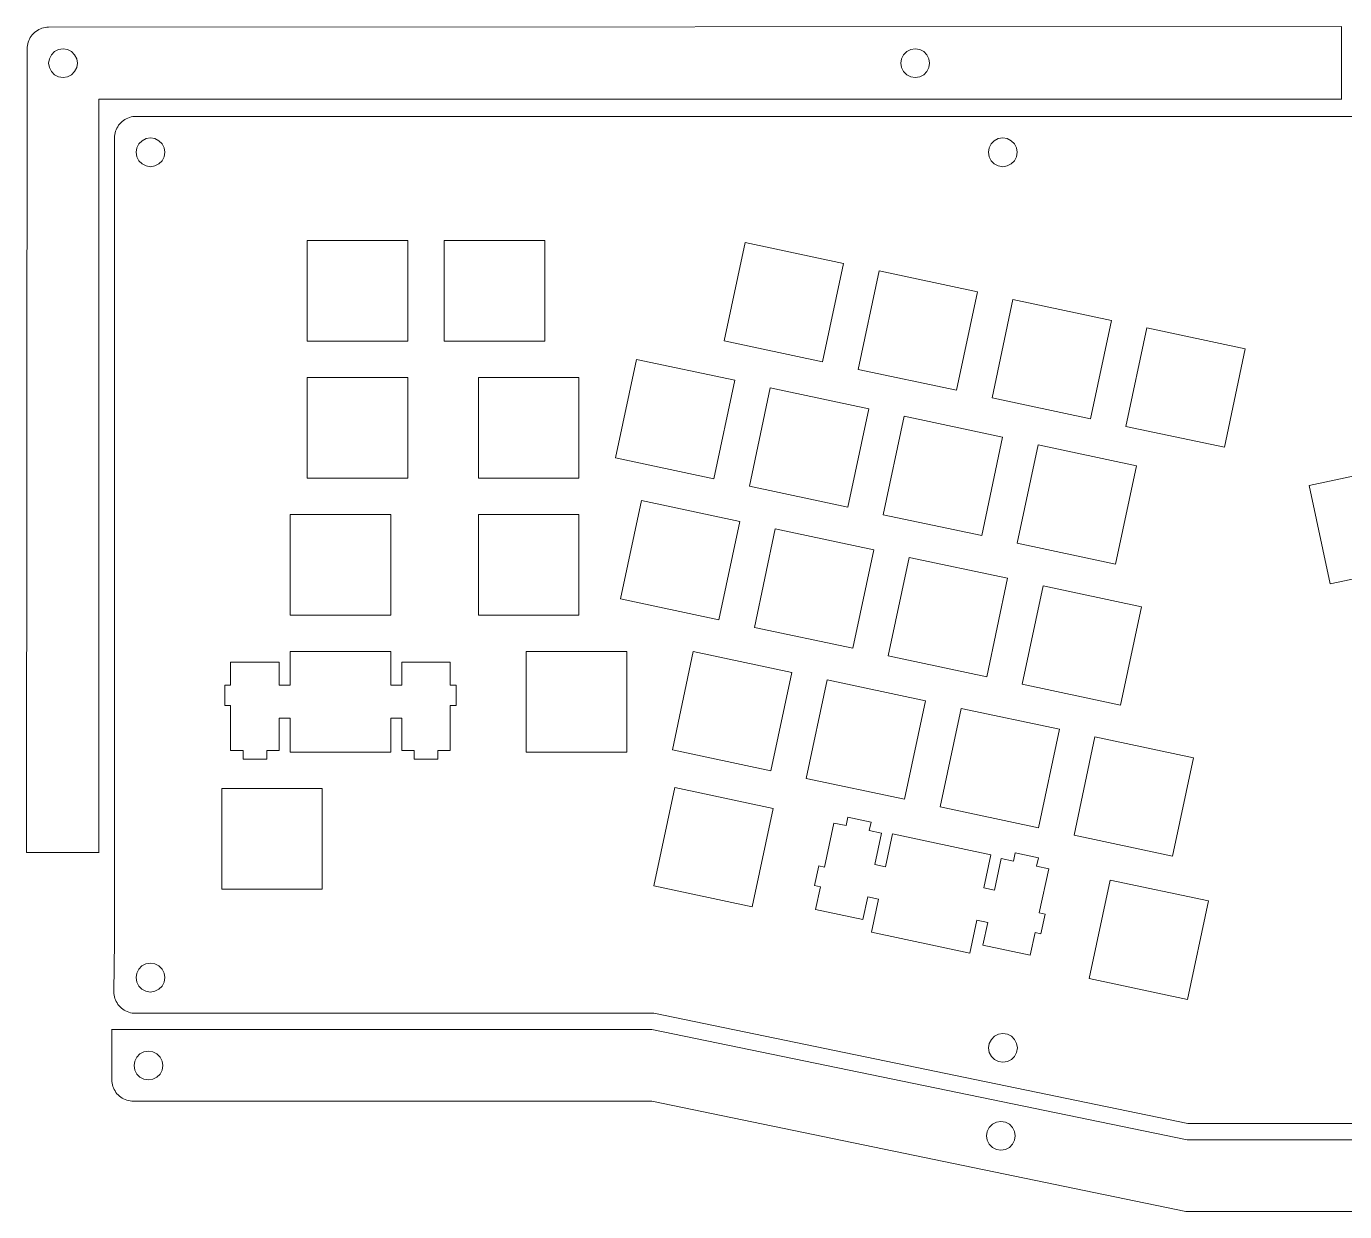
# Model space of a CAD drawing. Header units: centimetres. Extents: x -19.5 to 19.5, y -8.3 to 8.2.
# Drawn here: x -19.52 to -1.17, y -8.26 to 8.23 of the extents above; entities that cross this region are included whole.
import ezdxf

# ---------------------------------------------------------------- set-up
doc = ezdxf.new("R2010")
doc.units = ezdxf.units.CM
doc.header["$MEASUREMENT"] = 0
doc.layers.add('Layer 1', color=7, linetype='Continuous')

msp = doc.modelspace()

# ---------------------------------------------------------------- linework, layer by layer
at = {"layer": 'Layer 1', "color": 242, "lineweight": 9}
for points, knots in [([(-1.21472, 8.22501), (-1.21472, 8.22501), (-19.20493, 8.21681), (-19.20493, 8.21681), (-19.20493, 8.21681), (-19.22853, 8.21581), (-19.22853, 8.21581), (-19.22853, 8.21581), (-19.25193, 8.21311), (-19.25193, 8.21311), (-19.25193, 8.21311), (-19.27503, 8.20851), (-19.27503, 8.20851), (-19.27503, 8.20851), (-19.29773, 8.20211), (-19.29773, 8.20211), (-19.29773, 8.20211), (-19.31983, 8.19391), (-19.31983, 8.19391), (-19.31983, 8.19391), (-19.34113, 8.18411), (-19.34113, 8.18411), (-19.34113, 8.18411), (-19.36173, 8.17251), (-19.36173, 8.17251), (-19.36173, 8.17251), (-19.38133, 8.15951), (-19.38133, 8.15951), (-19.38133, 8.15951), (-19.39983, 8.14491), (-19.39983, 8.14491), (-19.39983, 8.14491), (-19.41713, 8.12891), (-19.41713, 8.12891), (-19.41713, 8.12891), (-19.43313, 8.11161), (-19.43313, 8.11161), (-19.43313, 8.11161), (-19.44773, 8.09311), (-19.44773, 8.09311), (-19.44773, 8.09311), (-19.46073, 8.07351), (-19.46073, 8.07351), (-19.46073, 8.07351), (-19.47233, 8.05291), (-19.47233, 8.05291), (-19.47233, 8.05291), (-19.48213, 8.03161), (-19.48213, 8.03161), (-19.48213, 8.03161), (-19.49033, 8.00951), (-19.49033, 8.00951), (-19.49033, 8.00951), (-19.49673, 7.98681), (-19.49673, 7.98681), (-19.49673, 7.98681), (-19.50133, 7.96371), (-19.50133, 7.96371), (-19.50133, 7.96371), (-19.50403, 7.94031), (-19.50403, 7.94031), (-19.50403, 7.94031), (-19.50493, 7.91671), (-19.50493, 7.91671), (-19.50493, 7.91671), (-19.515, -3.26311), (-19.515, -3.26311), (-19.515, -3.26311), (-18.50239, -3.26304), (-18.50239, -3.26304)], [0, 0, 0, 0, 0.04347826, 0.04347826, 0.04347826, 0.08695652, 0.08695652, 0.08695652, 0.13043478, 0.13043478, 0.13043478, 0.17391304, 0.17391304, 0.17391304, 0.2173913, 0.2173913, 0.2173913, 0.26086957, 0.26086957, 0.26086957, 0.30434783, 0.30434783, 0.30434783, 0.34782609, 0.34782609, 0.34782609, 0.39130435, 0.39130435, 0.39130435, 0.43478261, 0.43478261, 0.43478261, 0.47826087, 0.47826087, 0.47826087, 0.52173913, 0.52173913, 0.52173913, 0.56521739, 0.56521739, 0.56521739, 0.60869565, 0.60869565, 0.60869565, 0.65217391, 0.65217391, 0.65217391, 0.69565217, 0.69565217, 0.69565217, 0.73913043, 0.73913043, 0.73913043, 0.7826087, 0.7826087, 0.7826087, 0.82608696, 0.82608696, 0.82608696, 0.86956522, 0.86956522, 0.86956522, 0.91304348, 0.91304348, 0.91304348, 0.95652174, 0.95652174, 0.95652174, 1, 1, 1, 1]), ([(-1.21468, 7.21671), (-1.21468, 7.21671), (-18.50493, 7.21671), (-18.50493, 7.21671), (-18.50493, 7.21671), (-18.50613, -3.26305), (-18.50613, -3.26305)], [0, 0, 0, 0, 0.5, 0.5, 0.5, 1, 1, 1, 1]), ([(17.98795, 6.97665), (17.98795, 6.97665), (18.01145, 6.97575), (18.01145, 6.97575), (18.01145, 6.97575), (18.03485, 6.97305), (18.03485, 6.97305), (18.03485, 6.97305), (18.05795, 6.96845), (18.05795, 6.96845), (18.05795, 6.96845), (18.08065, 6.96205), (18.08065, 6.96205), (18.08065, 6.96205), (18.10275, 6.95385), (18.10275, 6.95385), (18.10275, 6.95385), (18.12415, 6.94405), (18.12415, 6.94405), (18.12415, 6.94405), (18.14465, 6.93245), (18.14465, 6.93245), (18.14465, 6.93245), (18.16425, 6.91945), (18.16425, 6.91945), (18.16425, 6.91945), (18.18275, 6.90485), (18.18275, 6.90485), (18.18275, 6.90485), (18.20005, 6.88885), (18.20005, 6.88885), (18.20005, 6.88885), (18.21605, 6.87155), (18.21605, 6.87155), (18.21605, 6.87155), (18.23065, 6.85305), (18.23065, 6.85305), (18.23065, 6.85305), (18.24375, 6.83345), (18.24375, 6.83345), (18.24375, 6.83345), (18.25525, 6.81285), (18.25525, 6.81285), (18.25525, 6.81285), (18.26515, 6.79155), (18.26515, 6.79155), (18.26515, 6.79155), (18.27325, 6.76945), (18.27325, 6.76945), (18.27325, 6.76945), (18.27965, 6.74675), (18.27965, 6.74675), (18.27965, 6.74675), (18.28425, 6.72365), (18.28425, 6.72365), (18.28425, 6.72365), (18.28705, 6.70025), (18.28705, 6.70025), (18.28705, 6.70025), (18.28795, 6.67665), (18.28795, 6.67665), (18.28795, 6.67665), (18.28795, -5.20316), (18.28795, -5.20316), (18.28795, -5.20316), (18.28705, -5.22666), (18.28705, -5.22666), (18.28705, -5.22666), (18.28425, -5.25006), (18.28425, -5.25006), (18.28425, -5.25006), (18.27965, -5.27316), (18.27965, -5.27316), (18.27965, -5.27316), (18.27325, -5.29586), (18.27325, -5.29586), (18.27325, -5.29586), (18.26515, -5.31796), (18.26515, -5.31796), (18.26515, -5.31796), (18.25525, -5.33936), (18.25525, -5.33936), (18.25525, -5.33936), (18.24375, -5.35996), (18.24375, -5.35996), (18.24375, -5.35996), (18.23065, -5.37946), (18.23065, -5.37946), (18.23065, -5.37946), (18.21605, -5.39796), (18.21605, -5.39796), (18.21605, -5.39796), (18.20005, -5.41526), (18.20005, -5.41526), (18.20005, -5.41526), (18.18275, -5.43126), (18.18275, -5.43126), (18.18275, -5.43126), (18.16425, -5.44586), (18.16425, -5.44586), (18.16425, -5.44586), (18.14465, -5.45896), (18.14465, -5.45896), (18.14465, -5.45896), (18.12415, -5.47046), (18.12415, -5.47046), (18.12415, -5.47046), (18.10275, -5.48036), (18.10275, -5.48036), (18.10275, -5.48036), (18.08065, -5.48846), (18.08065, -5.48846), (18.08065, -5.48846), (18.05795, -5.49486), (18.05795, -5.49486), (18.05795, -5.49486), (18.03485, -5.49946), (18.03485, -5.49946), (18.03485, -5.49946), (18.01145, -5.50226), (18.01145, -5.50226), (18.01145, -5.50226), (17.98795, -5.50316), (17.98795, -5.50316), (17.98795, -5.50316), (7.9672, -5.50015), (7.9672, -5.50015), (7.9672, -5.50015), (0.63227, -7.03562), (0.63227, -7.03562), (0.63227, -7.03562), (-3.35241, -7.03559), (-3.35241, -7.03559), (-3.35241, -7.03559), (-10.78279, -5.50013), (-10.78279, -5.50013), (-10.78279, -5.50013), (-17.9974, -5.50018), (-17.9974, -5.50018), (-17.9974, -5.50018), (-18.021, -5.49928), (-18.021, -5.49928), (-18.021, -5.49928), (-18.0444, -5.49648), (-18.0444, -5.49648), (-18.0444, -5.49648), (-18.0675, -5.49188), (-18.0675, -5.49188), (-18.0675, -5.49188), (-18.0902, -5.48548), (-18.0902, -5.48548), (-18.0902, -5.48548), (-18.1123, -5.47738), (-18.1123, -5.47738), (-18.1123, -5.47738), (-18.1336, -5.46748), (-18.1336, -5.46748), (-18.1336, -5.46748), (-18.1542, -5.45598), (-18.1542, -5.45598), (-18.1542, -5.45598), (-18.1738, -5.44288), (-18.1738, -5.44288), (-18.1738, -5.44288), (-18.1923, -5.42828), (-18.1923, -5.42828), (-18.1923, -5.42828), (-18.2096, -5.41228), (-18.2096, -5.41228), (-18.2096, -5.41228), (-18.2256, -5.39498), (-18.2256, -5.39498), (-18.2256, -5.39498), (-18.2402, -5.37648), (-18.2402, -5.37648), (-18.2402, -5.37648), (-18.2532, -5.35698), (-18.2532, -5.35698), (-18.2532, -5.35698), (-18.2648, -5.33638), (-18.2648, -5.33638), (-18.2648, -5.33638), (-18.2746, -5.31498), (-18.2746, -5.31498), (-18.2746, -5.31498), (-18.2828, -5.29288), (-18.2828, -5.29288), (-18.2828, -5.29288), (-18.2892, -5.27018), (-18.2892, -5.27018), (-18.2892, -5.27018), (-18.2938, -5.24708), (-18.2938, -5.24708), (-18.2938, -5.24708), (-18.2965, -5.22368), (-18.2965, -5.22368), (-18.2965, -5.22368), (-18.2975, -5.20018), (-18.2975, -5.20018), (-18.2975, -5.20018), (-18.28793, -4.50001), (-18.28793, -4.50001), (-18.28793, -4.50001), (-18.28785, 6.67665), (-18.28785, 6.67665), (-18.28785, 6.67665), (-18.28695, 6.70025), (-18.28695, 6.70025), (-18.28695, 6.70025), (-18.28425, 6.72365), (-18.28425, 6.72365), (-18.28425, 6.72365), (-18.27965, 6.74675), (-18.27965, 6.74675), (-18.27965, 6.74675), (-18.27325, 6.76945), (-18.27325, 6.76945), (-18.27325, 6.76945), (-18.26505, 6.79155), (-18.26505, 6.79155), (-18.26505, 6.79155), (-18.25525, 6.81285), (-18.25525, 6.81285), (-18.25525, 6.81285), (-18.24365, 6.83345), (-18.24365, 6.83345), (-18.24365, 6.83345), (-18.23065, 6.85305), (-18.23065, 6.85305), (-18.23065, 6.85305), (-18.21605, 6.87155), (-18.21605, 6.87155), (-18.21605, 6.87155), (-18.20005, 6.88885), (-18.20005, 6.88885), (-18.20005, 6.88885), (-18.18275, 6.90485), (-18.18275, 6.90485), (-18.18275, 6.90485), (-18.16425, 6.91945), (-18.16425, 6.91945), (-18.16425, 6.91945), (-18.14465, 6.93245), (-18.14465, 6.93245), (-18.14465, 6.93245), (-18.12405, 6.94405), (-18.12405, 6.94405), (-18.12405, 6.94405), (-18.10275, 6.95385), (-18.10275, 6.95385), (-18.10275, 6.95385), (-18.08065, 6.96205), (-18.08065, 6.96205), (-18.08065, 6.96205), (-18.05795, 6.96845), (-18.05795, 6.96845), (-18.05795, 6.96845), (-18.03485, 6.97305), (-18.03485, 6.97305), (-18.03485, 6.97305), (-18.01145, 6.97575), (-18.01145, 6.97575), (-18.01145, 6.97575), (-17.98785, 6.97675), (-17.98785, 6.97675), (-17.98785, 6.97675), (17.98795, 6.97665), (17.98795, 6.97665)], [0, 0, 0, 0, 0.01123596, 0.01123596, 0.01123596, 0.02247191, 0.02247191, 0.02247191, 0.03370787, 0.03370787, 0.03370787, 0.04494382, 0.04494382, 0.04494382, 0.05617978, 0.05617978, 0.05617978, 0.06741573, 0.06741573, 0.06741573, 0.07865169, 0.07865169, 0.07865169, 0.08988764, 0.08988764, 0.08988764, 0.1011236, 0.1011236, 0.1011236, 0.11235955, 0.11235955, 0.11235955, 0.12359551, 0.12359551, 0.12359551, 0.13483146, 0.13483146, 0.13483146, 0.14606742, 0.14606742, 0.14606742, 0.15730337, 0.15730337, 0.15730337, 0.16853933, 0.16853933, 0.16853933, 0.17977528, 0.17977528, 0.17977528, 0.19101124, 0.19101124, 0.19101124, 0.20224719, 0.20224719, 0.20224719, 0.21348315, 0.21348315, 0.21348315, 0.2247191, 0.2247191, 0.2247191, 0.23595506, 0.23595506, 0.23595506, 0.24719101, 0.24719101, 0.24719101, 0.25842697, 0.25842697, 0.25842697, 0.26966292, 0.26966292, 0.26966292, 0.28089888, 0.28089888, 0.28089888, 0.29213483, 0.29213483, 0.29213483, 0.30337079, 0.30337079, 0.30337079, 0.31460674, 0.31460674, 0.31460674, 0.3258427, 0.3258427, 0.3258427, 0.33707865, 0.33707865, 0.33707865, 0.34831461, 0.34831461, 0.34831461, 0.35955056, 0.35955056, 0.35955056, 0.37078652, 0.37078652, 0.37078652, 0.38202247, 0.38202247, 0.38202247, 0.39325843, 0.39325843, 0.39325843, 0.40449438, 0.40449438, 0.40449438, 0.41573034, 0.41573034, 0.41573034, 0.42696629, 0.42696629, 0.42696629, 0.43820225, 0.43820225, 0.43820225, 0.4494382, 0.4494382, 0.4494382, 0.46067416, 0.46067416, 0.46067416, 0.47191011, 0.47191011, 0.47191011, 0.48314607, 0.48314607, 0.48314607, 0.49438202, 0.49438202, 0.49438202, 0.50561798, 0.50561798, 0.50561798, 0.51685393, 0.51685393, 0.51685393, 0.52808989, 0.52808989, 0.52808989, 0.53932584, 0.53932584, 0.53932584, 0.5505618, 0.5505618, 0.5505618, 0.56179775, 0.56179775, 0.56179775, 0.57303371, 0.57303371, 0.57303371, 0.58426966, 0.58426966, 0.58426966, 0.59550562, 0.59550562, 0.59550562, 0.60674157, 0.60674157, 0.60674157, 0.61797753, 0.61797753, 0.61797753, 0.62921348, 0.62921348, 0.62921348, 0.64044944, 0.64044944, 0.64044944, 0.65168539, 0.65168539, 0.65168539, 0.66292135, 0.66292135, 0.66292135, 0.6741573, 0.6741573, 0.6741573, 0.68539326, 0.68539326, 0.68539326, 0.69662921, 0.69662921, 0.69662921, 0.70786517, 0.70786517, 0.70786517, 0.71910112, 0.71910112, 0.71910112, 0.73033708, 0.73033708, 0.73033708, 0.74157303, 0.74157303, 0.74157303, 0.75280899, 0.75280899, 0.75280899, 0.76404494, 0.76404494, 0.76404494, 0.7752809, 0.7752809, 0.7752809, 0.78651685, 0.78651685, 0.78651685, 0.79775281, 0.79775281, 0.79775281, 0.80898876, 0.80898876, 0.80898876, 0.82022472, 0.82022472, 0.82022472, 0.83146067, 0.83146067, 0.83146067, 0.84269663, 0.84269663, 0.84269663, 0.85393258, 0.85393258, 0.85393258, 0.86516854, 0.86516854, 0.86516854, 0.87640449, 0.87640449, 0.87640449, 0.88764045, 0.88764045, 0.88764045, 0.8988764, 0.8988764, 0.8988764, 0.91011236, 0.91011236, 0.91011236, 0.92134831, 0.92134831, 0.92134831, 0.93258427, 0.93258427, 0.93258427, 0.94382022, 0.94382022, 0.94382022, 0.95505618, 0.95505618, 0.95505618, 0.96629213, 0.96629213, 0.96629213, 0.97752809, 0.97752809, 0.97752809, 0.98876404, 0.98876404, 0.98876404, 1, 1, 1, 1]), ([(-15.60665, 5.24795), (-15.60665, 5.24795), (-15.60665, 3.84795), (-15.60665, 3.84795), (-15.60665, 3.84795), (-14.20665, 3.84795), (-14.20665, 3.84795), (-14.20665, 3.84795), (-14.20665, 5.24795), (-14.20665, 5.24795), (-14.20665, 5.24795), (-15.60665, 5.24795), (-15.60665, 5.24795)], [0, 0, 0, 0, 0.25, 0.25, 0.25, 0.5, 0.5, 0.5, 0.75, 0.75, 0.75, 1, 1, 1, 1]), ([(-13.70165, 5.24795), (-13.70165, 5.24795), (-13.70165, 3.84795), (-13.70165, 3.84795), (-13.70165, 3.84795), (-12.30175, 3.84795), (-12.30175, 3.84795), (-12.30175, 3.84795), (-12.30175, 5.24795), (-12.30175, 5.24795), (-12.30175, 5.24795), (-13.70165, 5.24795), (-13.70165, 5.24795)], [0, 0, 0, 0, 0.25, 0.25, 0.25, 0.5, 0.5, 0.5, 0.75, 0.75, 0.75, 1, 1, 1, 1]), ([(-9.80405, 3.85285), (-9.80405, 3.85285), (-8.43465, 3.56175), (-8.43465, 3.56175), (-8.43465, 3.56175), (-8.14355, 4.93115), (-8.14355, 4.93115), (-8.14355, 4.93115), (-9.51295, 5.22225), (-9.51295, 5.22225), (-9.51295, 5.22225), (-9.80405, 3.85285), (-9.80405, 3.85285)], [0, 0, 0, 0, 0.25, 0.25, 0.25, 0.5, 0.5, 0.5, 0.75, 0.75, 0.75, 1, 1, 1, 1]), ([(-7.94065, 3.45675), (-7.94065, 3.45675), (-6.57125, 3.16575), (-6.57125, 3.16575), (-6.57125, 3.16575), (-6.28015, 4.53515), (-6.28015, 4.53515), (-6.28015, 4.53515), (-7.64955, 4.82615), (-7.64955, 4.82615), (-7.64955, 4.82615), (-7.94065, 3.45675), (-7.94065, 3.45675)], [0, 0, 0, 0, 0.25, 0.25, 0.25, 0.5, 0.5, 0.5, 0.75, 0.75, 0.75, 1, 1, 1, 1]), ([(-6.07725, 3.06075), (-6.07725, 3.06075), (-4.70785, 2.76965), (-4.70785, 2.76965), (-4.70785, 2.76965), (-4.41675, 4.13905), (-4.41675, 4.13905), (-4.41675, 4.13905), (-5.78645, 4.43015), (-5.78645, 4.43015), (-5.78645, 4.43015), (-6.07725, 3.06075), (-6.07725, 3.06075)], [0, 0, 0, 0, 0.25, 0.25, 0.25, 0.5, 0.5, 0.5, 0.75, 0.75, 0.75, 1, 1, 1, 1]), ([(-4.21395, 2.66465), (-4.21395, 2.66465), (-2.84455, 2.37355), (-2.84455, 2.37355), (-2.84455, 2.37355), (-2.55345, 3.74295), (-2.55345, 3.74295), (-2.55345, 3.74295), (-3.92285, 4.03405), (-3.92285, 4.03405), (-3.92285, 4.03405), (-4.21395, 2.66465), (-4.21395, 2.66465)], [0, 0, 0, 0, 0.25, 0.25, 0.25, 0.5, 0.5, 0.5, 0.75, 0.75, 0.75, 1, 1, 1, 1]), ([(-11.31815, 2.22715), (-11.31815, 2.22715), (-9.94875, 1.93605), (-9.94875, 1.93605), (-9.94875, 1.93605), (-9.65765, 3.30545), (-9.65765, 3.30545), (-9.65765, 3.30545), (-11.02705, 3.59655), (-11.02705, 3.59655), (-11.02705, 3.59655), (-11.31815, 2.22715), (-11.31815, 2.22715)], [0, 0, 0, 0, 0.25, 0.25, 0.25, 0.5, 0.5, 0.5, 0.75, 0.75, 0.75, 1, 1, 1, 1]), ([(-15.60665, 3.34295), (-15.60665, 3.34295), (-15.60665, 1.94295), (-15.60665, 1.94295), (-15.60665, 1.94295), (-14.20665, 1.94295), (-14.20665, 1.94295), (-14.20665, 1.94295), (-14.20665, 3.34295), (-14.20665, 3.34295), (-14.20665, 3.34295), (-15.60665, 3.34295), (-15.60665, 3.34295)], [0, 0, 0, 0, 0.25, 0.25, 0.25, 0.5, 0.5, 0.5, 0.75, 0.75, 0.75, 1, 1, 1, 1]), ([(-13.22535, 3.34295), (-13.22535, 3.34295), (-13.22535, 1.94295), (-13.22535, 1.94295), (-13.22535, 1.94295), (-11.82535, 1.94295), (-11.82535, 1.94295), (-11.82535, 1.94295), (-11.82535, 3.34295), (-11.82535, 3.34295), (-11.82535, 3.34295), (-13.22535, 3.34295), (-13.22535, 3.34295)], [0, 0, 0, 0, 0.25, 0.25, 0.25, 0.5, 0.5, 0.5, 0.75, 0.75, 0.75, 1, 1, 1, 1]), ([(-9.45475, 1.83105), (-9.45475, 1.83105), (-8.08535, 1.53995), (-8.08535, 1.53995), (-8.08535, 1.53995), (-7.79425, 2.90935), (-7.79425, 2.90935), (-7.79425, 2.90935), (-9.16365, 3.20045), (-9.16365, 3.20045), (-9.16365, 3.20045), (-9.45475, 1.83105), (-9.45475, 1.83105)], [0, 0, 0, 0, 0.25, 0.25, 0.25, 0.5, 0.5, 0.5, 0.75, 0.75, 0.75, 1, 1, 1, 1]), ([(-7.59135, 1.43495), (-7.59135, 1.43495), (-6.22195, 1.14395), (-6.22195, 1.14395), (-6.22195, 1.14395), (-5.93085, 2.51335), (-5.93085, 2.51335), (-5.93085, 2.51335), (-7.30025, 2.80435), (-7.30025, 2.80435), (-7.30025, 2.80435), (-7.59135, 1.43495), (-7.59135, 1.43495)], [0, 0, 0, 0, 0.25, 0.25, 0.25, 0.5, 0.5, 0.5, 0.75, 0.75, 0.75, 1, 1, 1, 1]), ([(-5.72805, 1.03905), (-5.72805, 1.03905), (-4.35855, 0.74785), (-4.35855, 0.74785), (-4.35855, 0.74785), (-4.06755, 2.11725), (-4.06755, 2.11725), (-4.06755, 2.11725), (-5.43695, 2.40835), (-5.43695, 2.40835), (-5.43695, 2.40835), (-5.72805, 1.03905), (-5.72805, 1.03905)], [0, 0, 0, 0, 0.25, 0.25, 0.25, 0.5, 0.5, 0.5, 0.75, 0.75, 0.75, 1, 1, 1, 1]), ([(-1.66365, 1.84095), (-1.66365, 1.84095), (-1.37265, 0.47155), (-1.37265, 0.47155), (-1.37265, 0.47155), (-0.00325, 0.76265), (-0.00325, 0.76265), (-0.00325, 0.76265), (-0.29425, 2.13205), (-0.29425, 2.13205), (-0.29425, 2.13205), (-1.66365, 1.84095), (-1.66365, 1.84095)], [0, 0, 0, 0, 0.25, 0.25, 0.25, 0.5, 0.5, 0.5, 0.75, 0.75, 0.75, 1, 1, 1, 1]), ([(-11.24835, 0.26475), (-11.24835, 0.26475), (-9.87895, -0.02635), (-9.87895, -0.02635), (-9.87895, -0.02635), (-9.58785, 1.34305), (-9.58785, 1.34305), (-9.58785, 1.34305), (-10.95725, 1.63415), (-10.95725, 1.63415), (-10.95725, 1.63415), (-11.24835, 0.26475), (-11.24835, 0.26475)], [0, 0, 0, 0, 0.25, 0.25, 0.25, 0.5, 0.5, 0.5, 0.75, 0.75, 0.75, 1, 1, 1, 1]), ([(-15.84475, 1.43795), (-15.84475, 1.43795), (-15.84475, 0.03795), (-15.84475, 0.03795), (-15.84475, 0.03795), (-14.44475, 0.03795), (-14.44475, 0.03795), (-14.44475, 0.03795), (-14.44475, 1.43795), (-14.44475, 1.43795), (-14.44475, 1.43795), (-15.84475, 1.43795), (-15.84475, 1.43795)], [0, 0, 0, 0, 0.25, 0.25, 0.25, 0.5, 0.5, 0.5, 0.75, 0.75, 0.75, 1, 1, 1, 1]), ([(-13.22535, 1.43795), (-13.22535, 1.43795), (-13.22535, 0.03795), (-13.22535, 0.03795), (-13.22535, 0.03795), (-11.82535, 0.03795), (-11.82535, 0.03795), (-11.82535, 0.03795), (-11.82535, 1.43795), (-11.82535, 1.43795), (-11.82535, 1.43795), (-13.22535, 1.43795), (-13.22535, 1.43795)], [0, 0, 0, 0, 0.25, 0.25, 0.25, 0.5, 0.5, 0.5, 0.75, 0.75, 0.75, 1, 1, 1, 1]), ([(-9.38495, -0.13135), (-9.38495, -0.13135), (-8.01555, -0.42245), (-8.01555, -0.42245), (-8.01555, -0.42245), (-7.72445, 0.94705), (-7.72445, 0.94705), (-7.72445, 0.94705), (-9.09385, 1.23805), (-9.09385, 1.23805), (-9.09385, 1.23805), (-9.38495, -0.13135), (-9.38495, -0.13135)], [0, 0, 0, 0, 0.25, 0.25, 0.25, 0.5, 0.5, 0.5, 0.75, 0.75, 0.75, 1, 1, 1, 1]), ([(-7.52165, -0.52735), (-7.52165, -0.52735), (-6.15215, -0.81845), (-6.15215, -0.81845), (-6.15215, -0.81845), (-5.86115, 0.55095), (-5.86115, 0.55095), (-5.86115, 0.55095), (-7.23055, 0.84205), (-7.23055, 0.84205), (-7.23055, 0.84205), (-7.52165, -0.52735), (-7.52165, -0.52735)], [0, 0, 0, 0, 0.25, 0.25, 0.25, 0.5, 0.5, 0.5, 0.75, 0.75, 0.75, 1, 1, 1, 1]), ([(-5.65825, -0.92345), (-5.65825, -0.92345), (-4.28885, -1.21455), (-4.28885, -1.21455), (-4.28885, -1.21455), (-3.99775, 0.15485), (-3.99775, 0.15485), (-3.99775, 0.15485), (-5.36715, 0.44595), (-5.36715, 0.44595), (-5.36715, 0.44595), (-5.65825, -0.92345), (-5.65825, -0.92345)], [0, 0, 0, 0, 0.25, 0.25, 0.25, 0.5, 0.5, 0.5, 0.75, 0.75, 0.75, 1, 1, 1, 1]), ([(-15.84475, -0.46705), (-15.84475, -0.46705), (-15.84475, -0.93705), (-15.84475, -0.93705), (-15.84475, -0.93705), (-15.99725, -0.93705), (-15.99725, -0.93705), (-15.99725, -0.93705), (-15.99725, -0.61405), (-15.99725, -0.61405), (-15.99725, -0.61405), (-16.67225, -0.61405), (-16.67225, -0.61405), (-16.67225, -0.61405), (-16.67225, -0.93705), (-16.67225, -0.93705), (-16.67225, -0.93705), (-16.75475, -0.93705), (-16.75475, -0.93705), (-16.75475, -0.93705), (-16.75475, -1.21705), (-16.75475, -1.21705), (-16.75475, -1.21705), (-16.67225, -1.21705), (-16.67225, -1.21705), (-16.67225, -1.21705), (-16.67225, -1.84405), (-16.67225, -1.84405), (-16.67225, -1.84405), (-16.49975, -1.84405), (-16.49975, -1.84405), (-16.49975, -1.84405), (-16.49975, -1.96405), (-16.49975, -1.96405), (-16.49975, -1.96405), (-16.16975, -1.96405), (-16.16975, -1.96405), (-16.16975, -1.96405), (-16.16975, -1.84405), (-16.16975, -1.84405), (-16.16975, -1.84405), (-15.99725, -1.84405), (-15.99725, -1.84405), (-15.99725, -1.84405), (-15.99725, -1.39705), (-15.99725, -1.39705), (-15.99725, -1.39705), (-15.84475, -1.39705), (-15.84475, -1.39705), (-15.84475, -1.39705), (-15.84475, -1.86705), (-15.84475, -1.86705), (-15.84475, -1.86705), (-14.44475, -1.86705), (-14.44475, -1.86705), (-14.44475, -1.86705), (-14.44475, -1.39705), (-14.44475, -1.39705), (-14.44475, -1.39705), (-14.29225, -1.39705), (-14.29225, -1.39705), (-14.29225, -1.39705), (-14.29225, -1.84405), (-14.29225, -1.84405), (-14.29225, -1.84405), (-14.11975, -1.84405), (-14.11975, -1.84405), (-14.11975, -1.84405), (-14.11975, -1.96405), (-14.11975, -1.96405), (-14.11975, -1.96405), (-13.78975, -1.96405), (-13.78975, -1.96405), (-13.78975, -1.96405), (-13.78975, -1.84405), (-13.78975, -1.84405), (-13.78975, -1.84405), (-13.61725, -1.84405), (-13.61725, -1.84405), (-13.61725, -1.84405), (-13.61725, -1.21705), (-13.61725, -1.21705), (-13.61725, -1.21705), (-13.53475, -1.21705), (-13.53475, -1.21705), (-13.53475, -1.21705), (-13.53475, -0.93705), (-13.53475, -0.93705), (-13.53475, -0.93705), (-13.61725, -0.93705), (-13.61725, -0.93705), (-13.61725, -0.93705), (-13.61725, -0.61405), (-13.61725, -0.61405), (-13.61725, -0.61405), (-14.29225, -0.61405), (-14.29225, -0.61405), (-14.29225, -0.61405), (-14.29225, -0.93705), (-14.29225, -0.93705), (-14.29225, -0.93705), (-14.44475, -0.93705), (-14.44475, -0.93705), (-14.44475, -0.93705), (-14.44475, -0.46705), (-14.44475, -0.46705), (-14.44475, -0.46705), (-15.84475, -0.46705), (-15.84475, -0.46705)], [0, 0, 0, 0, 0.02777778, 0.02777778, 0.02777778, 0.05555556, 0.05555556, 0.05555556, 0.08333333, 0.08333333, 0.08333333, 0.11111111, 0.11111111, 0.11111111, 0.13888889, 0.13888889, 0.13888889, 0.16666667, 0.16666667, 0.16666667, 0.19444444, 0.19444444, 0.19444444, 0.22222222, 0.22222222, 0.22222222, 0.25, 0.25, 0.25, 0.27777778, 0.27777778, 0.27777778, 0.30555556, 0.30555556, 0.30555556, 0.33333333, 0.33333333, 0.33333333, 0.36111111, 0.36111111, 0.36111111, 0.38888889, 0.38888889, 0.38888889, 0.41666667, 0.41666667, 0.41666667, 0.44444444, 0.44444444, 0.44444444, 0.47222222, 0.47222222, 0.47222222, 0.5, 0.5, 0.5, 0.52777778, 0.52777778, 0.52777778, 0.55555556, 0.55555556, 0.55555556, 0.58333333, 0.58333333, 0.58333333, 0.61111111, 0.61111111, 0.61111111, 0.63888889, 0.63888889, 0.63888889, 0.66666667, 0.66666667, 0.66666667, 0.69444444, 0.69444444, 0.69444444, 0.72222222, 0.72222222, 0.72222222, 0.75, 0.75, 0.75, 0.77777778, 0.77777778, 0.77777778, 0.80555556, 0.80555556, 0.80555556, 0.83333333, 0.83333333, 0.83333333, 0.86111111, 0.86111111, 0.86111111, 0.88888889, 0.88888889, 0.88888889, 0.91666667, 0.91666667, 0.91666667, 0.94444444, 0.94444444, 0.94444444, 0.97222222, 0.97222222, 0.97222222, 1, 1, 1, 1]), ([(-12.55865, -0.46705), (-12.55865, -0.46705), (-12.55865, -1.86705), (-12.55865, -1.86705), (-12.55865, -1.86705), (-11.15865, -1.86705), (-11.15865, -1.86705), (-11.15865, -1.86705), (-11.15865, -0.46705), (-11.15865, -0.46705), (-11.15865, -0.46705), (-12.55865, -0.46705), (-12.55865, -0.46705)], [0, 0, 0, 0, 0.25, 0.25, 0.25, 0.5, 0.5, 0.5, 0.75, 0.75, 0.75, 1, 1, 1, 1]), ([(-10.52635, -1.83625), (-10.52635, -1.83625), (-9.15695, -2.12735), (-9.15695, -2.12735), (-9.15695, -2.12735), (-8.86585, -0.75795), (-8.86585, -0.75795), (-8.86585, -0.75795), (-10.23525, -0.46685), (-10.23525, -0.46685), (-10.23525, -0.46685), (-10.52635, -1.83625), (-10.52635, -1.83625)], [0, 0, 0, 0, 0.25, 0.25, 0.25, 0.5, 0.5, 0.5, 0.75, 0.75, 0.75, 1, 1, 1, 1]), ([(-8.66305, -2.23235), (-8.66305, -2.23235), (-7.29365, -2.52345), (-7.29365, -2.52345), (-7.29365, -2.52345), (-7.00255, -1.15405), (-7.00255, -1.15405), (-7.00255, -1.15405), (-8.37195, -0.86295), (-8.37195, -0.86295), (-8.37195, -0.86295), (-8.66305, -2.23235), (-8.66305, -2.23235)], [0, 0, 0, 0, 0.25, 0.25, 0.25, 0.5, 0.5, 0.5, 0.75, 0.75, 0.75, 1, 1, 1, 1]), ([(-6.79965, -2.62845), (-6.79965, -2.62845), (-5.43025, -2.91945), (-5.43025, -2.91945), (-5.43025, -2.91945), (-5.13915, -1.55005), (-5.13915, -1.55005), (-5.13915, -1.55005), (-6.50855, -1.25905), (-6.50855, -1.25905), (-6.50855, -1.25905), (-6.79965, -2.62845), (-6.79965, -2.62845)], [0, 0, 0, 0, 0.25, 0.25, 0.25, 0.5, 0.5, 0.5, 0.75, 0.75, 0.75, 1, 1, 1, 1]), ([(-4.93625, -3.02445), (-4.93625, -3.02445), (-3.56685, -3.31555), (-3.56685, -3.31555), (-3.56685, -3.31555), (-3.27575, -1.94615), (-3.27575, -1.94615), (-3.27575, -1.94615), (-4.64525, -1.65505), (-4.64525, -1.65505), (-4.64525, -1.65505), (-4.93625, -3.02445), (-4.93625, -3.02445)], [0, 0, 0, 0, 0.25, 0.25, 0.25, 0.5, 0.5, 0.5, 0.75, 0.75, 0.75, 1, 1, 1, 1]), ([(-16.79725, -2.37205), (-16.79725, -2.37205), (-16.79725, -3.77205), (-16.79725, -3.77205), (-16.79725, -3.77205), (-15.39725, -3.77205), (-15.39725, -3.77205), (-15.39725, -3.77205), (-15.39725, -2.37205), (-15.39725, -2.37205), (-15.39725, -2.37205), (-16.79725, -2.37205), (-16.79725, -2.37205)], [0, 0, 0, 0, 0.25, 0.25, 0.25, 0.5, 0.5, 0.5, 0.75, 0.75, 0.75, 1, 1, 1, 1]), ([(-10.78275, -3.72935), (-10.78275, -3.72935), (-9.41335, -4.02045), (-9.41335, -4.02045), (-9.41335, -4.02045), (-9.12225, -2.65105), (-9.12225, -2.65105), (-9.12225, -2.65105), (-10.49165, -2.35995), (-10.49165, -2.35995), (-10.49165, -2.35995), (-10.78275, -3.72935), (-10.78275, -3.72935)], [0, 0, 0, 0, 0.25, 0.25, 0.25, 0.5, 0.5, 0.5, 0.75, 0.75, 0.75, 1, 1, 1, 1]), ([(-8.10915, -2.88985), (-8.10915, -2.88985), (-8.27785, -2.85405), (-8.27785, -2.85405), (-8.27785, -2.85405), (-8.40825, -3.46735), (-8.40825, -3.46735), (-8.40825, -3.46735), (-8.48895, -3.45015), (-8.48895, -3.45015), (-8.48895, -3.45015), (-8.54715, -3.72405), (-8.54715, -3.72405), (-8.54715, -3.72405), (-8.46645, -3.74115), (-8.46645, -3.74115), (-8.46645, -3.74115), (-8.53355, -4.05715), (-8.53355, -4.05715), (-8.53355, -4.05715), (-7.87335, -4.19745), (-7.87335, -4.19745), (-7.87335, -4.19745), (-7.80615, -3.88155), (-7.80615, -3.88155), (-7.80615, -3.88155), (-7.65705, -3.91325), (-7.65705, -3.91325), (-7.65705, -3.91325), (-7.75475, -4.37295), (-7.75475, -4.37295), (-7.75475, -4.37295), (-6.38535, -4.66405), (-6.38535, -4.66405), (-6.38535, -4.66405), (-6.28765, -4.20435), (-6.28765, -4.20435), (-6.28765, -4.20435), (-6.13845, -4.23605), (-6.13845, -4.23605), (-6.13845, -4.23605), (-6.20555, -4.55195), (-6.20555, -4.55195), (-6.20555, -4.55195), (-5.54535, -4.69225), (-5.54535, -4.69225), (-5.54535, -4.69225), (-5.47815, -4.37635), (-5.47815, -4.37635), (-5.47815, -4.37635), (-5.39745, -4.39355), (-5.39745, -4.39355), (-5.39745, -4.39355), (-5.33925, -4.11965), (-5.33925, -4.11965), (-5.33925, -4.11965), (-5.41995, -4.10245), (-5.41995, -4.10245), (-5.41995, -4.10245), (-5.28965, -3.48915), (-5.28965, -3.48915), (-5.28965, -3.48915), (-5.45835, -3.45335), (-5.45835, -3.45335), (-5.45835, -3.45335), (-5.43335, -3.33595), (-5.43335, -3.33595), (-5.43335, -3.33595), (-5.75615, -3.26735), (-5.75615, -3.26735), (-5.75615, -3.26735), (-5.78115, -3.38465), (-5.78115, -3.38465), (-5.78115, -3.38465), (-5.94985, -3.34885), (-5.94985, -3.34885), (-5.94985, -3.34885), (-6.04285, -3.78605), (-6.04285, -3.78605), (-6.04285, -3.78605), (-6.19195, -3.75435), (-6.19195, -3.75435), (-6.19195, -3.75435), (-6.09425, -3.29465), (-6.09425, -3.29465), (-6.09425, -3.29465), (-7.46365, -3.00355), (-7.46365, -3.00355), (-7.46365, -3.00355), (-7.56135, -3.46325), (-7.56135, -3.46325), (-7.56135, -3.46325), (-7.71055, -3.43155), (-7.71055, -3.43155), (-7.71055, -3.43155), (-7.61765, -2.99435), (-7.61765, -2.99435), (-7.61765, -2.99435), (-7.78635, -2.95845), (-7.78635, -2.95845), (-7.78635, -2.95845), (-7.76135, -2.84115), (-7.76135, -2.84115), (-7.76135, -2.84115), (-8.08415, -2.77245), (-8.08415, -2.77245), (-8.08415, -2.77245), (-8.10915, -2.88985), (-8.10915, -2.88985)], [0, 0, 0, 0, 0.02777778, 0.02777778, 0.02777778, 0.05555556, 0.05555556, 0.05555556, 0.08333333, 0.08333333, 0.08333333, 0.11111111, 0.11111111, 0.11111111, 0.13888889, 0.13888889, 0.13888889, 0.16666667, 0.16666667, 0.16666667, 0.19444444, 0.19444444, 0.19444444, 0.22222222, 0.22222222, 0.22222222, 0.25, 0.25, 0.25, 0.27777778, 0.27777778, 0.27777778, 0.30555556, 0.30555556, 0.30555556, 0.33333333, 0.33333333, 0.33333333, 0.36111111, 0.36111111, 0.36111111, 0.38888889, 0.38888889, 0.38888889, 0.41666667, 0.41666667, 0.41666667, 0.44444444, 0.44444444, 0.44444444, 0.47222222, 0.47222222, 0.47222222, 0.5, 0.5, 0.5, 0.52777778, 0.52777778, 0.52777778, 0.55555556, 0.55555556, 0.55555556, 0.58333333, 0.58333333, 0.58333333, 0.61111111, 0.61111111, 0.61111111, 0.63888889, 0.63888889, 0.63888889, 0.66666667, 0.66666667, 0.66666667, 0.69444444, 0.69444444, 0.69444444, 0.72222222, 0.72222222, 0.72222222, 0.75, 0.75, 0.75, 0.77777778, 0.77777778, 0.77777778, 0.80555556, 0.80555556, 0.80555556, 0.83333333, 0.83333333, 0.83333333, 0.86111111, 0.86111111, 0.86111111, 0.88888889, 0.88888889, 0.88888889, 0.91666667, 0.91666667, 0.91666667, 0.94444444, 0.94444444, 0.94444444, 0.97222222, 0.97222222, 0.97222222, 1, 1, 1, 1]), ([(-4.72675, -5.01655), (-4.72675, -5.01655), (-3.35735, -5.30765), (-3.35735, -5.30765), (-3.35735, -5.30765), (-3.06625, -3.93825), (-3.06625, -3.93825), (-3.06625, -3.93825), (-4.43565, -3.64715), (-4.43565, -3.64715), (-4.43565, -3.64715), (-4.72675, -5.01655), (-4.72675, -5.01655)], [0, 0, 0, 0, 0.25, 0.25, 0.25, 0.5, 0.5, 0.5, 0.75, 0.75, 0.75, 1, 1, 1, 1]), ([(18.25838, -5.72516), (18.25838, -5.72516), (18.2597, -6.42703), (18.2597, -6.42703), (18.2597, -6.42703), (18.2588, -6.45053), (18.2588, -6.45053), (18.2588, -6.45053), (18.256, -6.47393), (18.256, -6.47393), (18.256, -6.47393), (18.2514, -6.49703), (18.2514, -6.49703), (18.2514, -6.49703), (18.245, -6.51973), (18.245, -6.51973), (18.245, -6.51973), (18.2369, -6.54183), (18.2369, -6.54183), (18.2369, -6.54183), (18.227, -6.56323), (18.227, -6.56323), (18.227, -6.56323), (18.2155, -6.58383), (18.2155, -6.58383), (18.2155, -6.58383), (18.2024, -6.60333), (18.2024, -6.60333), (18.2024, -6.60333), (18.1878, -6.62183), (18.1878, -6.62183), (18.1878, -6.62183), (18.1718, -6.63913), (18.1718, -6.63913), (18.1718, -6.63913), (18.1545, -6.65513), (18.1545, -6.65513), (18.1545, -6.65513), (18.136, -6.66973), (18.136, -6.66973), (18.136, -6.66973), (18.1164, -6.68283), (18.1164, -6.68283), (18.1164, -6.68283), (18.0959, -6.69433), (18.0959, -6.69433), (18.0959, -6.69433), (18.0745, -6.70423), (18.0745, -6.70423), (18.0745, -6.70423), (18.0524, -6.71233), (18.0524, -6.71233), (18.0524, -6.71233), (18.0297, -6.71873), (18.0297, -6.71873), (18.0297, -6.71873), (18.0066, -6.72333), (18.0066, -6.72333), (18.0066, -6.72333), (17.9832, -6.72613), (17.9832, -6.72613), (17.9832, -6.72613), (17.9597, -6.72703), (17.9597, -6.72703), (17.9597, -6.72703), (7.93895, -6.72402), (7.93895, -6.72402), (7.93895, -6.72402), (0.60402, -8.25949), (0.60402, -8.25949), (0.60402, -8.25949), (-3.38066, -8.25946), (-3.38066, -8.25946), (-3.38066, -8.25946), (-10.81104, -6.724), (-10.81104, -6.724), (-10.81104, -6.724), (-18.02565, -6.72405), (-18.02565, -6.72405), (-18.02565, -6.72405), (-18.04925, -6.72315), (-18.04925, -6.72315), (-18.04925, -6.72315), (-18.07265, -6.72035), (-18.07265, -6.72035), (-18.07265, -6.72035), (-18.09575, -6.71575), (-18.09575, -6.71575), (-18.09575, -6.71575), (-18.11845, -6.70935), (-18.11845, -6.70935), (-18.11845, -6.70935), (-18.14055, -6.70125), (-18.14055, -6.70125), (-18.14055, -6.70125), (-18.16185, -6.69135), (-18.16185, -6.69135), (-18.16185, -6.69135), (-18.18245, -6.67985), (-18.18245, -6.67985), (-18.18245, -6.67985), (-18.20205, -6.66675), (-18.20205, -6.66675), (-18.20205, -6.66675), (-18.22055, -6.65215), (-18.22055, -6.65215), (-18.22055, -6.65215), (-18.23785, -6.63615), (-18.23785, -6.63615), (-18.23785, -6.63615), (-18.25385, -6.61885), (-18.25385, -6.61885), (-18.25385, -6.61885), (-18.26845, -6.60035), (-18.26845, -6.60035), (-18.26845, -6.60035), (-18.28145, -6.58085), (-18.28145, -6.58085), (-18.28145, -6.58085), (-18.29305, -6.56025), (-18.29305, -6.56025), (-18.29305, -6.56025), (-18.30285, -6.53885), (-18.30285, -6.53885), (-18.30285, -6.53885), (-18.31105, -6.51675), (-18.31105, -6.51675), (-18.31105, -6.51675), (-18.31745, -6.49405), (-18.31745, -6.49405), (-18.31745, -6.49405), (-18.32205, -6.47095), (-18.32205, -6.47095), (-18.32205, -6.47095), (-18.32475, -6.44755), (-18.32475, -6.44755), (-18.32475, -6.44755), (-18.32575, -6.42405), (-18.32575, -6.42405), (-18.32575, -6.42405), (-18.32518, -5.72728), (-18.32518, -5.72728)], [0, 0, 0, 0, 0.0212766, 0.0212766, 0.0212766, 0.04255319, 0.04255319, 0.04255319, 0.06382979, 0.06382979, 0.06382979, 0.08510638, 0.08510638, 0.08510638, 0.10638298, 0.10638298, 0.10638298, 0.12765957, 0.12765957, 0.12765957, 0.14893617, 0.14893617, 0.14893617, 0.17021277, 0.17021277, 0.17021277, 0.19148936, 0.19148936, 0.19148936, 0.21276596, 0.21276596, 0.21276596, 0.23404255, 0.23404255, 0.23404255, 0.25531915, 0.25531915, 0.25531915, 0.27659574, 0.27659574, 0.27659574, 0.29787234, 0.29787234, 0.29787234, 0.31914894, 0.31914894, 0.31914894, 0.34042553, 0.34042553, 0.34042553, 0.36170213, 0.36170213, 0.36170213, 0.38297872, 0.38297872, 0.38297872, 0.40425532, 0.40425532, 0.40425532, 0.42553191, 0.42553191, 0.42553191, 0.44680851, 0.44680851, 0.44680851, 0.46808511, 0.46808511, 0.46808511, 0.4893617, 0.4893617, 0.4893617, 0.5106383, 0.5106383, 0.5106383, 0.53191489, 0.53191489, 0.53191489, 0.55319149, 0.55319149, 0.55319149, 0.57446809, 0.57446809, 0.57446809, 0.59574468, 0.59574468, 0.59574468, 0.61702128, 0.61702128, 0.61702128, 0.63829787, 0.63829787, 0.63829787, 0.65957447, 0.65957447, 0.65957447, 0.68085106, 0.68085106, 0.68085106, 0.70212766, 0.70212766, 0.70212766, 0.72340426, 0.72340426, 0.72340426, 0.74468085, 0.74468085, 0.74468085, 0.76595745, 0.76595745, 0.76595745, 0.78723404, 0.78723404, 0.78723404, 0.80851064, 0.80851064, 0.80851064, 0.82978723, 0.82978723, 0.82978723, 0.85106383, 0.85106383, 0.85106383, 0.87234043, 0.87234043, 0.87234043, 0.89361702, 0.89361702, 0.89361702, 0.91489362, 0.91489362, 0.91489362, 0.93617021, 0.93617021, 0.93617021, 0.95744681, 0.95744681, 0.95744681, 0.9787234, 0.9787234, 0.9787234, 1, 1, 1, 1]), ([(-17.3161, -5.72439), (-17.3161, -5.72439), (-10.81148, -5.72439), (-10.81148, -5.72439), (-10.81148, -5.72439), (-3.36446, -7.25935), (-3.36446, -7.25935), (-3.36446, -7.25935), (0.60404, -7.25935), (0.60404, -7.25935), (0.60404, -7.25935), (7.93898, -5.72455), (7.93898, -5.72455), (7.93898, -5.72455), (12.59934, -5.72579), (12.59934, -5.72579), (12.59934, -5.72579), (17.2597, -5.72703), (17.2597, -5.72703)], [0, 0, 0, 0, 0.16666667, 0.16666667, 0.16666667, 0.33333333, 0.33333333, 0.33333333, 0.5, 0.5, 0.5, 0.66666667, 0.66666667, 0.66666667, 0.83333333, 0.83333333, 0.83333333, 1, 1, 1, 1])]:
    msp.add_open_spline(points, degree=3, knots=knots, dxfattribs=at)
for points in [[(-1.21468, 8.2288), (-1.21468, 8.2288), (-1.21468, 7.21283), (-1.21468, 7.21283)], [(-18.32899, -5.72728), (-18.32899, -5.72728), (-17.3161, -5.72439), (-17.3161, -5.72439)]]:
    msp.add_open_spline(points, degree=3, dxfattribs=at)
at = {"layer": 'Layer 1', "color": 242, "lineweight": 20}
for points in [[(-19.06683, 7.90711), (-19.06683, 7.90711), (-19.12263, 7.87861), (-19.12263, 7.87861), (-19.12263, 7.87861), (-19.16683, 7.83431), (-19.16683, 7.83431), (-19.16683, 7.83431), (-19.19523, 7.77861), (-19.19523, 7.77861), (-19.19523, 7.77861), (-19.20503, 7.71671), (-19.20503, 7.71671), (-19.20503, 7.71671), (-19.19523, 7.65491), (-19.19523, 7.65491), (-19.19523, 7.65491), (-19.16683, 7.59921), (-19.16683, 7.59921), (-19.16683, 7.59921), (-19.12263, 7.55491), (-19.12263, 7.55491), (-19.12263, 7.55491), (-19.06683, 7.52651), (-19.06683, 7.52651), (-19.06683, 7.52651), (-19.00503, 7.51671), (-19.00503, 7.51671), (-19.00503, 7.51671), (-18.94323, 7.52651), (-18.94323, 7.52651), (-18.94323, 7.52651), (-18.88753, 7.55491), (-18.88753, 7.55491), (-18.88753, 7.55491), (-18.84323, 7.59921), (-18.84323, 7.59921), (-18.84323, 7.59921), (-18.81483, 7.65491), (-18.81483, 7.65491), (-18.81483, 7.65491), (-18.80503, 7.71671), (-18.80503, 7.71671), (-18.80503, 7.71671), (-18.81483, 7.77861), (-18.81483, 7.77861), (-18.81483, 7.77861), (-18.84323, 7.83431), (-18.84323, 7.83431), (-18.84323, 7.83431), (-18.88753, 7.87861), (-18.88753, 7.87861), (-18.88753, 7.87861), (-18.94323, 7.90711), (-18.94323, 7.90711), (-18.94323, 7.90711), (-19.00503, 7.91671), (-19.00503, 7.91671), (-19.00503, 7.91671), (-19.06683, 7.90711), (-19.06683, 7.90711)], [(-7.20813, 7.90711), (-7.20813, 7.90711), (-7.26393, 7.87861), (-7.26393, 7.87861), (-7.26393, 7.87861), (-7.30813, 7.83431), (-7.30813, 7.83431), (-7.30813, 7.83431), (-7.33653, 7.77861), (-7.33653, 7.77861), (-7.33653, 7.77861), (-7.34633, 7.71671), (-7.34633, 7.71671), (-7.34633, 7.71671), (-7.33653, 7.65491), (-7.33653, 7.65491), (-7.33653, 7.65491), (-7.30813, 7.59921), (-7.30813, 7.59921), (-7.30813, 7.59921), (-7.26393, 7.55491), (-7.26393, 7.55491), (-7.26393, 7.55491), (-7.20813, 7.52651), (-7.20813, 7.52651), (-7.20813, 7.52651), (-7.14633, 7.51671), (-7.14633, 7.51671), (-7.14633, 7.51671), (-7.08453, 7.52651), (-7.08453, 7.52651), (-7.08453, 7.52651), (-7.02883, 7.55491), (-7.02883, 7.55491), (-7.02883, 7.55491), (-6.98453, 7.59921), (-6.98453, 7.59921), (-6.98453, 7.59921), (-6.95613, 7.65491), (-6.95613, 7.65491), (-6.95613, 7.65491), (-6.94633, 7.71671), (-6.94633, 7.71671), (-6.94633, 7.71671), (-6.95613, 7.77861), (-6.95613, 7.77861), (-6.95613, 7.77861), (-6.98453, 7.83431), (-6.98453, 7.83431), (-6.98453, 7.83431), (-7.02883, 7.87861), (-7.02883, 7.87861), (-7.02883, 7.87861), (-7.08453, 7.90711), (-7.08453, 7.90711), (-7.08453, 7.90711), (-7.14633, 7.91671), (-7.14633, 7.91671), (-7.14633, 7.91671), (-7.20813, 7.90711), (-7.20813, 7.90711)], [(-17.84975, 6.66705), (-17.84975, 6.66705), (-17.90555, 6.63855), (-17.90555, 6.63855), (-17.90555, 6.63855), (-17.94975, 6.59425), (-17.94975, 6.59425), (-17.94975, 6.59425), (-17.97815, 6.53855), (-17.97815, 6.53855), (-17.97815, 6.53855), (-17.98795, 6.47665), (-17.98795, 6.47665), (-17.98795, 6.47665), (-17.97815, 6.41485), (-17.97815, 6.41485), (-17.97815, 6.41485), (-17.94975, 6.35915), (-17.94975, 6.35915), (-17.94975, 6.35915), (-17.90555, 6.31485), (-17.90555, 6.31485), (-17.90555, 6.31485), (-17.84975, 6.28645), (-17.84975, 6.28645), (-17.84975, 6.28645), (-17.78795, 6.27665), (-17.78795, 6.27665), (-17.78795, 6.27665), (-17.72615, 6.28645), (-17.72615, 6.28645), (-17.72615, 6.28645), (-17.67045, 6.31485), (-17.67045, 6.31485), (-17.67045, 6.31485), (-17.62615, 6.35915), (-17.62615, 6.35915), (-17.62615, 6.35915), (-17.59775, 6.41485), (-17.59775, 6.41485), (-17.59775, 6.41485), (-17.58795, 6.47665), (-17.58795, 6.47665), (-17.58795, 6.47665), (-17.59775, 6.53855), (-17.59775, 6.53855), (-17.59775, 6.53855), (-17.62615, 6.59425), (-17.62615, 6.59425), (-17.62615, 6.59425), (-17.67045, 6.63855), (-17.67045, 6.63855), (-17.67045, 6.63855), (-17.72615, 6.66705), (-17.72615, 6.66705), (-17.72615, 6.66705), (-17.78795, 6.67665), (-17.78795, 6.67665), (-17.78795, 6.67665), (-17.84975, 6.66705), (-17.84975, 6.66705)], [(-5.99105, 6.66705), (-5.99105, 6.66705), (-6.04685, 6.63855), (-6.04685, 6.63855), (-6.04685, 6.63855), (-6.09105, 6.59425), (-6.09105, 6.59425), (-6.09105, 6.59425), (-6.11945, 6.53855), (-6.11945, 6.53855), (-6.11945, 6.53855), (-6.12925, 6.47665), (-6.12925, 6.47665), (-6.12925, 6.47665), (-6.11945, 6.41485), (-6.11945, 6.41485), (-6.11945, 6.41485), (-6.09105, 6.35915), (-6.09105, 6.35915), (-6.09105, 6.35915), (-6.04685, 6.31485), (-6.04685, 6.31485), (-6.04685, 6.31485), (-5.99105, 6.28645), (-5.99105, 6.28645), (-5.99105, 6.28645), (-5.92925, 6.27665), (-5.92925, 6.27665), (-5.92925, 6.27665), (-5.86745, 6.28645), (-5.86745, 6.28645), (-5.86745, 6.28645), (-5.81175, 6.31485), (-5.81175, 6.31485), (-5.81175, 6.31485), (-5.76745, 6.35915), (-5.76745, 6.35915), (-5.76745, 6.35915), (-5.73905, 6.41485), (-5.73905, 6.41485), (-5.73905, 6.41485), (-5.72925, 6.47665), (-5.72925, 6.47665), (-5.72925, 6.47665), (-5.73905, 6.53855), (-5.73905, 6.53855), (-5.73905, 6.53855), (-5.76745, 6.59425), (-5.76745, 6.59425), (-5.76745, 6.59425), (-5.81175, 6.63855), (-5.81175, 6.63855), (-5.81175, 6.63855), (-5.86745, 6.66705), (-5.86745, 6.66705), (-5.86745, 6.66705), (-5.92925, 6.67665), (-5.92925, 6.67665), (-5.92925, 6.67665), (-5.99105, 6.66705), (-5.99105, 6.66705)], [(-17.85062, -4.81392), (-17.85062, -4.81392), (-17.90642, -4.84242), (-17.90642, -4.84242), (-17.90642, -4.84242), (-17.95062, -4.88672), (-17.95062, -4.88672), (-17.95062, -4.88672), (-17.97902, -4.94242), (-17.97902, -4.94242), (-17.97902, -4.94242), (-17.98882, -5.00432), (-17.98882, -5.00432), (-17.98882, -5.00432), (-17.97902, -5.06612), (-17.97902, -5.06612), (-17.97902, -5.06612), (-17.95062, -5.12182), (-17.95062, -5.12182), (-17.95062, -5.12182), (-17.90642, -5.16612), (-17.90642, -5.16612), (-17.90642, -5.16612), (-17.85062, -5.19452), (-17.85062, -5.19452), (-17.85062, -5.19452), (-17.78882, -5.20432), (-17.78882, -5.20432), (-17.78882, -5.20432), (-17.72702, -5.19452), (-17.72702, -5.19452), (-17.72702, -5.19452), (-17.67132, -5.16612), (-17.67132, -5.16612), (-17.67132, -5.16612), (-17.62702, -5.12182), (-17.62702, -5.12182), (-17.62702, -5.12182), (-17.59862, -5.06612), (-17.59862, -5.06612), (-17.59862, -5.06612), (-17.58882, -5.00432), (-17.58882, -5.00432), (-17.58882, -5.00432), (-17.59862, -4.94242), (-17.59862, -4.94242), (-17.59862, -4.94242), (-17.62702, -4.88672), (-17.62702, -4.88672), (-17.62702, -4.88672), (-17.67132, -4.84242), (-17.67132, -4.84242), (-17.67132, -4.84242), (-17.72702, -4.81392), (-17.72702, -4.81392), (-17.72702, -4.81392), (-17.78882, -4.80432), (-17.78882, -4.80432), (-17.78882, -4.80432), (-17.85062, -4.81392), (-17.85062, -4.81392)], [(-5.98714, -5.79135), (-5.98714, -5.79135), (-6.04294, -5.81985), (-6.04294, -5.81985), (-6.04294, -5.81985), (-6.08714, -5.86415), (-6.08714, -5.86415), (-6.08714, -5.86415), (-6.11554, -5.91985), (-6.11554, -5.91985), (-6.11554, -5.91985), (-6.12534, -5.98175), (-6.12534, -5.98175), (-6.12534, -5.98175), (-6.11554, -6.04355), (-6.11554, -6.04355), (-6.11554, -6.04355), (-6.08714, -6.09925), (-6.08714, -6.09925), (-6.08714, -6.09925), (-6.04294, -6.14355), (-6.04294, -6.14355), (-6.04294, -6.14355), (-5.98714, -6.17195), (-5.98714, -6.17195), (-5.98714, -6.17195), (-5.92534, -6.18175), (-5.92534, -6.18175), (-5.92534, -6.18175), (-5.86354, -6.17195), (-5.86354, -6.17195), (-5.86354, -6.17195), (-5.80784, -6.14355), (-5.80784, -6.14355), (-5.80784, -6.14355), (-5.76354, -6.09925), (-5.76354, -6.09925), (-5.76354, -6.09925), (-5.73514, -6.04355), (-5.73514, -6.04355), (-5.73514, -6.04355), (-5.72534, -5.98175), (-5.72534, -5.98175), (-5.72534, -5.98175), (-5.73514, -5.91985), (-5.73514, -5.91985), (-5.73514, -5.91985), (-5.76354, -5.86415), (-5.76354, -5.86415), (-5.76354, -5.86415), (-5.80784, -5.81985), (-5.80784, -5.81985), (-5.80784, -5.81985), (-5.86354, -5.79135), (-5.86354, -5.79135), (-5.86354, -5.79135), (-5.92534, -5.78175), (-5.92534, -5.78175), (-5.92534, -5.78175), (-5.98714, -5.79135), (-5.98714, -5.79135)], [(-17.87887, -6.03779), (-17.87887, -6.03779), (-17.93467, -6.06629), (-17.93467, -6.06629), (-17.93467, -6.06629), (-17.97887, -6.11059), (-17.97887, -6.11059), (-17.97887, -6.11059), (-18.00727, -6.16629), (-18.00727, -6.16629), (-18.00727, -6.16629), (-18.01707, -6.22819), (-18.01707, -6.22819), (-18.01707, -6.22819), (-18.00727, -6.28999), (-18.00727, -6.28999), (-18.00727, -6.28999), (-17.97887, -6.34569), (-17.97887, -6.34569), (-17.97887, -6.34569), (-17.93467, -6.38999), (-17.93467, -6.38999), (-17.93467, -6.38999), (-17.87887, -6.41839), (-17.87887, -6.41839), (-17.87887, -6.41839), (-17.81707, -6.42819), (-17.81707, -6.42819), (-17.81707, -6.42819), (-17.75527, -6.41839), (-17.75527, -6.41839), (-17.75527, -6.41839), (-17.69957, -6.38999), (-17.69957, -6.38999), (-17.69957, -6.38999), (-17.65527, -6.34569), (-17.65527, -6.34569), (-17.65527, -6.34569), (-17.62687, -6.28999), (-17.62687, -6.28999), (-17.62687, -6.28999), (-17.61707, -6.22819), (-17.61707, -6.22819), (-17.61707, -6.22819), (-17.62687, -6.16629), (-17.62687, -6.16629), (-17.62687, -6.16629), (-17.65527, -6.11059), (-17.65527, -6.11059), (-17.65527, -6.11059), (-17.69957, -6.06629), (-17.69957, -6.06629), (-17.69957, -6.06629), (-17.75527, -6.03779), (-17.75527, -6.03779), (-17.75527, -6.03779), (-17.81707, -6.02819), (-17.81707, -6.02819), (-17.81707, -6.02819), (-17.87887, -6.03779), (-17.87887, -6.03779)], [(-6.01539, -7.01522), (-6.01539, -7.01522), (-6.07119, -7.04372), (-6.07119, -7.04372), (-6.07119, -7.04372), (-6.11539, -7.08802), (-6.11539, -7.08802), (-6.11539, -7.08802), (-6.14379, -7.14372), (-6.14379, -7.14372), (-6.14379, -7.14372), (-6.15359, -7.20562), (-6.15359, -7.20562), (-6.15359, -7.20562), (-6.14379, -7.26742), (-6.14379, -7.26742), (-6.14379, -7.26742), (-6.11539, -7.32312), (-6.11539, -7.32312), (-6.11539, -7.32312), (-6.07119, -7.36742), (-6.07119, -7.36742), (-6.07119, -7.36742), (-6.01539, -7.39582), (-6.01539, -7.39582), (-6.01539, -7.39582), (-5.95359, -7.40562), (-5.95359, -7.40562), (-5.95359, -7.40562), (-5.89179, -7.39582), (-5.89179, -7.39582), (-5.89179, -7.39582), (-5.83609, -7.36742), (-5.83609, -7.36742), (-5.83609, -7.36742), (-5.79179, -7.32312), (-5.79179, -7.32312), (-5.79179, -7.32312), (-5.76339, -7.26742), (-5.76339, -7.26742), (-5.76339, -7.26742), (-5.75359, -7.20562), (-5.75359, -7.20562), (-5.75359, -7.20562), (-5.76339, -7.14372), (-5.76339, -7.14372), (-5.76339, -7.14372), (-5.79179, -7.08802), (-5.79179, -7.08802), (-5.79179, -7.08802), (-5.83609, -7.04372), (-5.83609, -7.04372), (-5.83609, -7.04372), (-5.89179, -7.01522), (-5.89179, -7.01522), (-5.89179, -7.01522), (-5.95359, -7.00562), (-5.95359, -7.00562), (-5.95359, -7.00562), (-6.01539, -7.01522), (-6.01539, -7.01522)]]:
    msp.add_open_spline(points, degree=3, knots=[0, 0, 0, 0, 0.05, 0.05, 0.05, 0.1, 0.1, 0.1, 0.15, 0.15, 0.15, 0.2, 0.2, 0.2, 0.25, 0.25, 0.25, 0.3, 0.3, 0.3, 0.35, 0.35, 0.35, 0.4, 0.4, 0.4, 0.45, 0.45, 0.45, 0.5, 0.5, 0.5, 0.55, 0.55, 0.55, 0.6, 0.6, 0.6, 0.65, 0.65, 0.65, 0.7, 0.7, 0.7, 0.75, 0.75, 0.75, 0.8, 0.8, 0.8, 0.85, 0.85, 0.85, 0.9, 0.9, 0.9, 0.95, 0.95, 0.95, 1, 1, 1, 1], dxfattribs=at)

doc.saveas('drawing.dxf')
